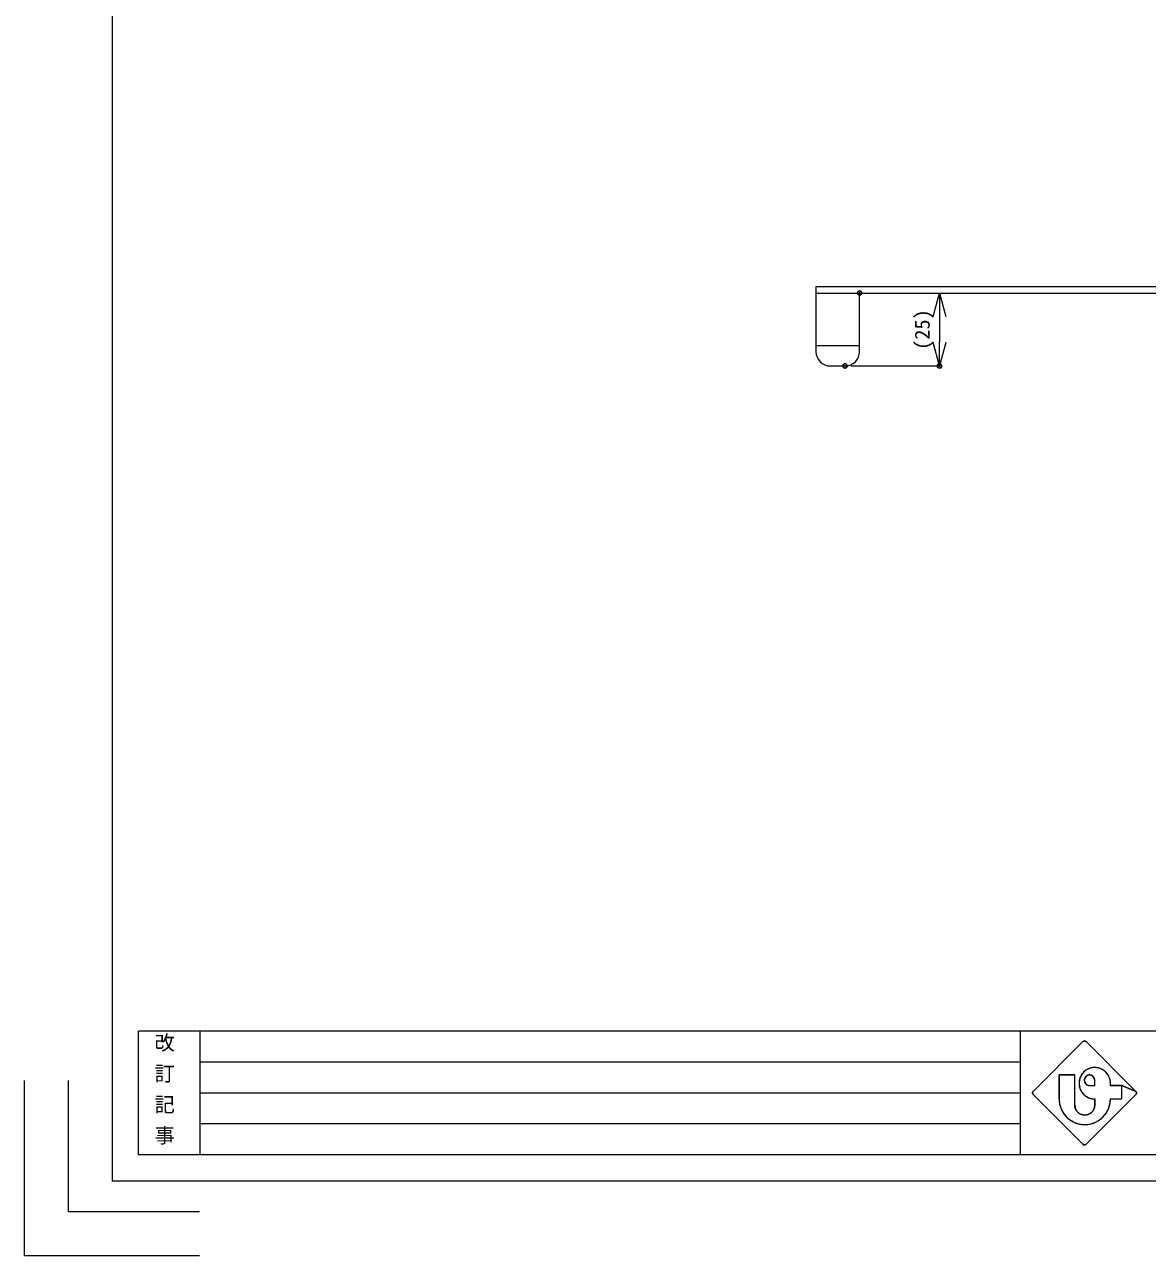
# Model space of a CAD drawing. Units: millimetres, scale not verified. Extents: x -630 to 630, y -1503 to 1503.
# Drawn here: x -630 to -245, y -1503 to -1080.9 of the extents above; entities that cross this region are included whole.
import ezdxf
from ezdxf.enums import TextEntityAlignment as Align

# ---------------------------------------------------------------- set-up
doc = ezdxf.new("R2010")
doc.units = ezdxf.units.MM
doc.header["$LTSCALE"] = 3
doc.header["$PDMODE"] = 32
doc.header["$PDSIZE"] = 1.5
doc.layers.add('0-2_Defpoints', color=7, linetype='Continuous')
doc.layers.add('0-E_0 @ 1', color=7, linetype='Continuous')
for name, color, linetype, lineweight in [('0-B_枠_印刷なし', 3, 'Continuous', 18), ('0-F_0', 4, 'Continuous', 5), ('1-0_レイヤ15', 2, 'Continuous', 18)]:
    doc.layers.add(name, color=color, linetype=linetype, lineweight=lineweight)
doc.styles.add('ＭＳ ゴシック', font='')
doc.styles.get('ＭＳ ゴシック').set_extended_font_data('MS Gothic')

# ---------------------------------------------------------------- blocks, each defined once
blk = doc.blocks.new('_Open30')
at = {"layer": '0-F_0', "color": 7}
blk.add_line((0, 0), (-1, 0), dxfattribs=at)
blk.add_lwpolyline([(-1, 0.2679), (0, 0), (-1, -0.2679)], dxfattribs=at)
blk = doc.blocks.new('D303')
at = {"layer": '0-2_Defpoints'}
for p in [(414.858, 350.704), (409.858, 325.704), (442.259, 325.704)]:
    blk.add_point(p, dxfattribs=at)
at = {"layer": '0-F_0', "lineweight": 18}
for p, q in [((416.858, 350.704), (442.439, 350.704)), ((442.259, 342.704), (442.259, 333.704)), ((411.858, 325.704), (442.439, 325.704))]:
    blk.add_line(p, q, dxfattribs=at)
at = {"layer": '0-F_0', "xscale": 8, "yscale": 8}
for p, rotation in [((442.259, 350.704), 90), ((442.259, 325.704), 270)]:
    blk.add_blockref('_Open30', p, dxfattribs=dict(at, rotation=rotation))
at = {"layer": '0-F_0', "color": 7, "style": 'ＭＳ ゴシック'}
blk.add_text('(25)', height=5.132, rotation=90, dxfattribs=at).set_placement((440.424, 331.204), align=Align.BOTTOM_LEFT)

msp = doc.modelspace()

# ---------------------------------------------------------------- linework, layer by layer
at = {"layer": '0-B_枠_印刷なし'}
for p, q in [((-630, -1503.042), (-630, -1443.042)), ((-615, -1488.042), (-615, -1443.042)), ((-615, -1488.042), (-570, -1488.042)), ((-630, -1503.042), (-570, -1503.042))]:
    msp.add_line(p, q, dxfattribs=at)
at = {"layer": '0-F_0'}
for p, q in [((-358.651, -1170.689), (-68.651, -1170.689)), ((-358.651, -1172.989), (-343.651, -1172.989)), ((-343.651, -1172.989), (-68.651, -1172.989)), ((-343.651, -1192.989), (-343.651, -1172.989)), ((-358.651, -1190.948), (-343.651, -1190.948)), ((-353.651, -1197.989), (-348.651, -1197.989))]:
    msp.add_line(p, q, dxfattribs=at)
msp.add_lwpolyline([(-358.651, -1170.689), (-358.651, -1172.989), (-358.651, -1192.989)], dxfattribs=at)
for centre, start, end in [((-353.651, -1192.989), 180, 270), ((-348.651, -1192.989), 270, 0)]:
    msp.add_arc(centre, 5, start, end, dxfattribs=at)
at = {"layer": '1-0_レイヤ15'}
for p, q in [((-600, -637.542), (-600, -1477.542)), ((-591, -1468.542), (-591, -1426.116)), ((591, -1426.116), (-591, -1426.116)), ((-569.787, -1468.542), (-569.787, -1426.116)), ((-288.628, -1426.116), (-288.628, -1468.542)), ((-284.124, -1446.785), (-267.069, -1429.729)), ((-248.925, -1446.785), (-265.98, -1429.729)), ((-275.249, -1449.382), (-275.249, -1441.171)), ((-275.249, -1441.171), (-269.86, -1441.171)), ((-269.86, -1451.514), (-269.86, -1441.171)), ((-264.484, -1441.203), (-265.165, -1441.203)), ((-263.028, -1444.763), (-263.028, -1442.967)), ((-267.069, -1464.929), (-284.124, -1447.873)), ((-248.925, -1447.873), (-265.98, -1464.929)), ((-264.824, -1444.763), (-263.028, -1444.763)), ((-257.64, -1444.763), (-257.64, -1443.993)), ((-257.64, -1444.763), (-253.695, -1444.763)), ((-253.695, -1449.382), (-253.695, -1444.763)), ((-263.028, -1451.514), (-263.028, -1449.382)), ((-257.64, -1449.382), (-253.695, -1449.382)), ((591, -1468.542), (-591, -1468.542))]:
    msp.add_line(p, q, dxfattribs=at)
at = {"layer": '1-0_レイヤ15', "color": 4}
for p, q in [((-288.628, -1436.723), (-569.787, -1436.723)), ((-569.787, -1447.329), (-288.628, -1447.329)), ((-288.628, -1457.936), (-569.787, -1457.936))]:
    msp.add_line(p, q, dxfattribs=at)
at = {"layer": '1-0_レイヤ15'}
msp.add_lwpolyline([(600, -637.542), (600, -1477.542), (-600, -1477.542)], dxfattribs=at)
at = {"layer": '1-0_レイヤ15', "color": 1}
for points in [[(-284.321, -1447.538), (-284.328, -1447.509), (-284.335, -1447.479), (-284.34, -1447.45), (-284.344, -1447.42), (-284.347, -1447.39), (-284.349, -1447.359), (-284.349, -1447.329), (-284.349, -1447.299), (-284.347, -1447.269), (-284.344, -1447.239), (-284.34, -1447.209), (-284.335, -1447.179), (-284.328, -1447.149), (-284.321, -1447.12), (-284.312, -1447.091), (-284.302, -1447.063), (-284.291, -1447.035), (-284.279, -1447.007), (-284.266, -1446.98), (-284.251, -1446.953), (-284.236, -1446.927), (-284.22, -1446.901), (-284.202, -1446.877), (-284.184, -1446.853), (-284.165, -1446.829), (-284.145, -1446.807), (-284.124, -1446.785), (-267.069, -1429.729)], [(-267.069, -1429.729), (-267.047, -1429.708), (-267.024, -1429.688), (-267.001, -1429.669), (-266.977, -1429.651), (-266.952, -1429.634), (-266.927, -1429.617), (-266.9, -1429.602), (-266.874, -1429.588), (-266.847, -1429.575), (-266.819, -1429.563), (-266.791, -1429.552), (-266.762, -1429.542), (-266.733, -1429.533), (-266.704, -1429.525), (-266.674, -1429.519), (-266.645, -1429.513), (-266.615, -1429.509), (-266.585, -1429.506), (-266.555, -1429.505), (-266.524, -1429.504), (-266.494, -1429.505), (-266.464, -1429.506), (-266.434, -1429.509), (-266.404, -1429.513), (-266.374, -1429.519), (-266.345, -1429.525), (-266.315, -1429.533), (-266.286, -1429.542), (-266.258, -1429.552), (-266.23, -1429.563), (-266.202, -1429.575), (-266.175, -1429.588), (-266.148, -1429.602), (-266.122, -1429.617), (-266.097, -1429.634), (-266.072, -1429.651), (-266.048, -1429.669), (-266.024, -1429.688), (-266.002, -1429.708)], [(-266.002, -1429.708), (-265.98, -1429.729), (-248.925, -1446.785), (-253.695, -1444.763), (-257.694, -1444.755), (-257.677, -1444.627), (-257.656, -1444.416), (-257.644, -1444.205), (-257.64, -1443.993), (-257.644, -1443.782), (-257.656, -1443.571), (-257.677, -1443.36), (-257.706, -1443.15), (-257.743, -1442.942), (-257.789, -1442.735), (-257.842, -1442.531), (-257.903, -1442.328), (-257.973, -1442.128), (-258.05, -1441.931), (-258.135, -1441.737), (-258.227, -1441.547), (-258.327, -1441.36), (-258.434, -1441.178), (-258.548, -1441), (-258.669, -1440.826), (-258.797, -1440.657), (-258.931, -1440.494), (-259.071, -1440.336), (-259.218, -1440.183), (-259.37, -1440.037), (-259.529, -1439.896), (-259.692, -1439.762), (-259.861, -1439.634), (-260.035, -1439.513), (-260.213, -1439.399), (-260.395, -1439.292), (-260.582, -1439.192), (-260.772, -1439.1), (-260.966, -1439.015), (-261.163, -1438.938)], [(-261.163, -1438.938), (-261.363, -1438.869), (-261.566, -1438.807), (-261.77, -1438.754), (-261.977, -1438.708), (-262.185, -1438.671), (-262.395, -1438.642), (-262.605, -1438.622), (-262.817, -1438.609), (-263.028, -1438.605), (-263.24, -1438.609), (-263.451, -1438.622), (-263.662, -1438.642), (-263.871, -1438.671), (-264.079, -1438.708), (-264.286, -1438.754), (-264.491, -1438.807), (-264.693, -1438.869), (-264.893, -1438.938), (-265.09, -1439.015), (-265.284, -1439.1), (-265.475, -1439.192), (-265.661, -1439.292), (-265.844, -1439.399), (-266.022, -1439.513), (-266.195, -1439.634), (-266.364, -1439.762), (-266.528, -1439.896), (-266.686, -1440.037), (-266.838, -1440.183), (-266.985, -1440.336), (-267.126, -1440.494), (-267.26, -1440.657), (-267.388, -1440.826), (-267.509, -1441), (-267.623, -1441.178), (-267.73, -1441.36), (-267.829, -1441.547), (-267.922, -1441.737), (-268.007, -1441.931)], [(-269.357, -1453.299), (-269.425, -1453.184), (-269.488, -1453.065), (-269.546, -1452.945), (-269.6, -1452.822), (-269.649, -1452.697), (-269.693, -1452.57), (-269.732, -1452.442), (-269.766, -1452.312), (-269.794, -1452.181), (-269.818, -1452.049), (-269.836, -1451.916), (-269.85, -1451.782), (-269.857, -1451.649), (-269.86, -1451.514), (-269.86, -1441.171), (-275.249, -1441.171), (-275.249, -1449.382), (-275.242, -1449.728), (-275.221, -1450.073), (-275.188, -1450.417), (-275.14, -1450.759), (-275.079, -1451.1), (-275.005, -1451.437), (-274.918, -1451.772), (-274.818, -1452.103), (-274.704, -1452.429), (-274.578, -1452.751), (-274.44, -1453.068), (-274.289, -1453.379), (-274.126, -1453.684), (-273.951, -1453.982), (-273.765, -1454.273), (-273.567, -1454.557), (-273.358, -1454.833), (-273.139, -1455.1), (-272.909, -1455.358), (-272.67, -1455.608), (-272.421, -1455.847), (-272.162, -1456.077)], [(-268.007, -1441.931), (-268.084, -1442.128), (-268.153, -1442.328), (-268.214, -1442.531), (-268.268, -1442.735), (-268.313, -1442.942), (-268.35, -1443.15), (-268.379, -1443.36), (-268.4, -1443.571), (-268.413, -1443.782), (-268.417, -1443.993), (-268.413, -1444.205), (-268.4, -1444.416), (-268.379, -1444.627), (-268.35, -1444.836), (-268.313, -1445.045), (-268.268, -1445.251), (-268.214, -1445.456), (-268.153, -1445.659), (-268.084, -1445.858), (-268.007, -1446.055), (-267.922, -1446.249), (-267.829, -1446.44), (-267.73, -1446.626), (-267.623, -1446.809), (-267.509, -1446.987), (-267.388, -1447.161), (-267.26, -1447.329), (-267.126, -1447.493), (-266.985, -1447.651), (-266.838, -1447.804), (-266.686, -1447.95), (-266.528, -1448.091), (-266.364, -1448.225), (-266.195, -1448.353), (-266.022, -1448.474), (-265.844, -1448.588), (-265.661, -1448.695), (-265.475, -1448.795), (-265.284, -1448.887)], [(-266.608, -1442.756), (-266.615, -1442.826), (-266.619, -1442.896), (-266.621, -1442.967), (-266.619, -1443.038), (-266.615, -1443.108), (-266.608, -1443.178), (-266.598, -1443.248), (-266.586, -1443.317), (-266.571, -1443.386), (-266.553, -1443.455), (-266.533, -1443.522), (-266.51, -1443.589), (-266.484, -1443.654), (-266.456, -1443.719), (-266.425, -1443.782), (-266.392, -1443.845), (-266.356, -1443.906), (-266.318, -1443.965), (-266.278, -1444.023), (-266.235, -1444.079), (-266.19, -1444.134), (-266.143, -1444.186), (-266.094, -1444.237), (-266.044, -1444.286), (-265.991, -1444.333), (-265.936, -1444.378), (-265.88, -1444.42), (-265.822, -1444.46), (-265.763, -1444.498), (-265.702, -1444.534), (-265.64, -1444.567), (-265.576, -1444.598), (-265.512, -1444.626), (-265.446, -1444.652), (-265.379, -1444.675), (-265.312, -1444.696), (-265.244, -1444.714), (-265.175, -1444.729), (-265.105, -1444.741)], [(-264.683, -1441.176), (-264.754, -1441.172), (-264.824, -1441.171), (-264.895, -1441.172), (-264.965, -1441.176), (-265.035, -1441.183), (-265.105, -1441.193), (-265.175, -1441.205), (-265.244, -1441.22), (-265.312, -1441.238), (-265.379, -1441.259), (-265.446, -1441.282), (-265.512, -1441.308), (-265.576, -1441.336), (-265.64, -1441.367), (-265.702, -1441.4), (-265.763, -1441.436), (-265.822, -1441.474), (-265.88, -1441.514), (-265.936, -1441.556), (-265.991, -1441.601), (-266.044, -1441.648), (-266.094, -1441.697), (-266.143, -1441.748), (-266.19, -1441.801), (-266.235, -1441.855), (-266.278, -1441.911), (-266.318, -1441.969), (-266.356, -1442.029), (-266.392, -1442.089), (-266.425, -1442.152), (-266.456, -1442.215), (-266.484, -1442.28), (-266.51, -1442.345), (-266.533, -1442.412), (-266.553, -1442.479), (-266.571, -1442.548), (-266.586, -1442.617), (-266.598, -1442.686), (-266.608, -1442.756)], [(-263.028, -1444.763), (-263.028, -1442.967), (-263.03, -1442.896), (-263.034, -1442.826), (-263.041, -1442.756), (-263.05, -1442.686), (-263.063, -1442.617), (-263.078, -1442.548), (-263.096, -1442.479), (-263.116, -1442.412), (-263.139, -1442.345), (-263.165, -1442.28), (-263.193, -1442.215), (-263.224, -1442.152), (-263.257, -1442.089), (-263.293, -1442.029), (-263.331, -1441.969), (-263.371, -1441.911), (-263.414, -1441.855), (-263.459, -1441.801), (-263.505, -1441.748), (-263.554, -1441.697), (-263.605, -1441.648), (-263.658, -1441.601), (-263.712, -1441.556), (-263.769, -1441.514), (-263.826, -1441.474), (-263.886, -1441.436), (-263.947, -1441.4), (-264.009, -1441.367), (-264.072, -1441.336), (-264.137, -1441.308), (-264.203, -1441.282), (-264.269, -1441.259), (-264.337, -1441.238), (-264.405, -1441.22), (-264.474, -1441.205), (-264.543, -1441.193), (-264.613, -1441.183), (-264.683, -1441.176)], [(-266.374, -1465.139), (-266.404, -1465.145), (-266.434, -1465.149), (-266.464, -1465.152), (-266.494, -1465.154), (-266.524, -1465.154), (-266.555, -1465.154), (-266.585, -1465.152), (-266.615, -1465.149), (-266.645, -1465.145), (-266.674, -1465.139), (-266.704, -1465.133), (-266.733, -1465.125), (-266.762, -1465.117), (-266.791, -1465.107), (-266.819, -1465.096), (-266.847, -1465.084), (-266.874, -1465.07), (-266.9, -1465.056), (-266.927, -1465.041), (-266.952, -1465.025), (-266.977, -1465.007), (-267.001, -1464.989), (-267.024, -1464.97), (-267.047, -1464.95), (-267.069, -1464.929), (-284.124, -1447.873), (-284.145, -1447.852), (-284.165, -1447.829), (-284.184, -1447.806), (-284.202, -1447.782), (-284.22, -1447.757), (-284.236, -1447.731), (-284.251, -1447.705), (-284.266, -1447.679), (-284.279, -1447.651), (-284.291, -1447.624), (-284.302, -1447.596), (-284.312, -1447.567), (-284.321, -1447.538)], [(-248.705, -1447.239), (-248.702, -1447.269), (-248.7, -1447.299), (-248.699, -1447.329), (-248.7, -1447.359), (-248.702, -1447.39), (-248.705, -1447.42), (-248.709, -1447.45), (-248.714, -1447.479), (-248.72, -1447.509), (-248.728, -1447.538), (-248.737, -1447.567), (-248.747, -1447.596), (-248.758, -1447.624), (-248.77, -1447.651), (-248.783, -1447.679), (-248.797, -1447.705), (-248.813, -1447.731), (-248.829, -1447.757), (-248.846, -1447.782), (-248.864, -1447.806), (-248.884, -1447.829), (-248.904, -1447.852), (-248.925, -1447.873), (-265.98, -1464.929), (-266.002, -1464.95), (-266.024, -1464.97), (-266.048, -1464.989), (-266.072, -1465.007), (-266.097, -1465.025), (-266.122, -1465.041), (-266.148, -1465.056), (-266.175, -1465.07), (-266.202, -1465.084), (-266.23, -1465.096), (-266.258, -1465.107), (-266.286, -1465.117), (-266.315, -1465.125), (-266.345, -1465.133), (-266.374, -1465.139)], [(-265.105, -1444.741), (-265.035, -1444.751), (-264.965, -1444.758), (-264.895, -1444.762), (-264.824, -1444.763), (-263.028, -1444.763)], [(-259.979, -1455.358), (-259.749, -1455.1), (-259.53, -1454.833), (-259.321, -1454.557), (-259.124, -1454.273), (-258.937, -1453.982), (-258.762, -1453.684), (-258.599, -1453.379), (-258.448, -1453.068), (-258.31, -1452.751), (-258.184, -1452.429), (-258.071, -1452.103), (-257.97, -1451.772), (-257.883, -1451.437), (-257.809, -1451.1), (-257.748, -1450.759), (-257.701, -1450.417), (-257.667, -1450.073), (-257.647, -1449.728), (-257.64, -1449.382), (-253.695, -1449.382), (-253.695, -1444.763), (-248.925, -1446.785), (-248.904, -1446.807), (-248.884, -1446.829), (-248.864, -1446.853), (-248.846, -1446.877), (-248.829, -1446.901), (-248.813, -1446.927), (-248.797, -1446.953), (-248.783, -1446.98), (-248.77, -1447.007), (-248.758, -1447.035), (-248.747, -1447.063), (-248.737, -1447.091), (-248.728, -1447.12), (-248.72, -1447.149), (-248.714, -1447.179), (-248.709, -1447.209), (-248.705, -1447.239)], [(-265.284, -1448.887), (-265.09, -1448.972), (-264.893, -1449.049), (-264.693, -1449.118), (-264.491, -1449.18), (-264.286, -1449.233), (-264.079, -1449.278), (-263.871, -1449.316), (-263.662, -1449.345), (-263.451, -1449.365), (-263.24, -1449.378), (-263.028, -1449.382), (-263.028, -1451.514), (-263.031, -1451.649), (-263.039, -1451.782), (-263.052, -1451.916), (-263.07, -1452.049), (-263.094, -1452.181), (-263.123, -1452.312), (-263.156, -1452.442), (-263.195, -1452.57), (-263.239, -1452.697), (-263.288, -1452.822), (-263.342, -1452.945), (-263.401, -1453.065), (-263.464, -1453.184), (-263.532, -1453.299), (-263.604, -1453.412), (-263.681, -1453.522), (-263.762, -1453.629), (-263.847, -1453.733), (-263.936, -1453.833), (-264.029, -1453.93), (-264.125, -1454.023), (-264.226, -1454.112), (-264.329, -1454.197), (-264.436, -1454.278), (-264.546, -1454.355), (-264.659, -1454.427), (-264.775, -1454.495)], [(-272.162, -1456.077), (-271.895, -1456.296), (-271.619, -1456.505), (-271.336, -1456.702), (-271.044, -1456.889), (-270.746, -1457.064), (-270.441, -1457.227), (-270.13, -1457.378), (-269.813, -1457.516), (-269.491, -1457.642), (-269.165, -1457.755), (-268.834, -1457.856), (-268.499, -1457.943), (-268.162, -1458.017), (-267.821, -1458.078), (-267.479, -1458.125), (-267.135, -1458.159), (-266.79, -1458.18), (-266.444, -1458.186), (-266.098, -1458.18), (-265.753, -1458.159), (-265.409, -1458.125), (-265.067, -1458.078), (-264.726, -1458.017), (-264.389, -1457.943), (-264.054, -1457.856), (-263.723, -1457.755), (-263.397, -1457.642), (-263.075, -1457.516), (-262.758, -1457.378), (-262.447, -1457.227), (-262.142, -1457.064), (-261.844, -1456.889), (-261.553, -1456.702), (-261.269, -1456.505), (-260.993, -1456.296), (-260.726, -1456.077), (-260.468, -1455.847), (-260.218, -1455.608), (-259.979, -1455.358)], [(-264.775, -1454.495), (-264.893, -1454.558), (-265.014, -1454.617), (-265.137, -1454.67), (-265.262, -1454.719), (-265.389, -1454.763), (-265.517, -1454.802), (-265.647, -1454.836), (-265.778, -1454.865), (-265.91, -1454.888), (-266.043, -1454.907), (-266.176, -1454.92), (-266.31, -1454.928), (-266.444, -1454.93), (-266.578, -1454.928), (-266.712, -1454.92), (-266.846, -1454.907), (-266.978, -1454.888), (-267.111, -1454.865), (-267.242, -1454.836), (-267.371, -1454.802), (-267.5, -1454.763), (-267.626, -1454.719), (-267.751, -1454.67), (-267.874, -1454.617), (-267.995, -1454.558), (-268.113, -1454.495), (-268.229, -1454.427), (-268.342, -1454.355), (-268.452, -1454.278), (-268.559, -1454.197), (-268.663, -1454.112), (-268.763, -1454.023), (-268.86, -1453.93), (-268.953, -1453.833), (-269.042, -1453.733), (-269.127, -1453.629), (-269.208, -1453.522), (-269.284, -1453.412), (-269.357, -1453.299)]]:
    msp.add_lwpolyline(points, dxfattribs=at)
at = {"layer": '1-0_レイヤ15'}
for centre, radius, start, end in [((-266.524, -1430.274), 0.77, 45, 135), ((-263.028, -1443.993), 5.388, 0, 270), ((-264.824, -1442.967), 1.796, 0, 270), ((-283.58, -1447.329), 0.77, 135, 225), ((-249.469, -1447.329), 0.77, 315, 45), ((-266.444, -1449.382), 8.804, 180, 0), ((-266.444, -1451.514), 3.416, 180, 0), ((-266.524, -1464.384), 0.77, 225, 315)]:
    msp.add_arc(centre, radius, start, end, dxfattribs=at)

# ---------------------------------------------------------------- block references
at = {"layer": '0-E_0 @ 1'}
msp.add_blockref('D303', (-758.509, -1523.694), dxfattribs=at)

# ---------------------------------------------------------------- texts
at = {"layer": '1-0_レイヤ15', "color": 7, "style": 'ＭＳ ゴシック'}
for s, p in [('改', (-585.448, -1434.158)), ('訂', (-585.448, -1444.765)), ('記', (-585.448, -1455.371)), ('事', (-585.448, -1465.978))]:
    msp.add_text(s, height=5.095, dxfattribs=at).set_placement(p, align=Align.BOTTOM_LEFT)

doc.saveas('drawing.dxf')
